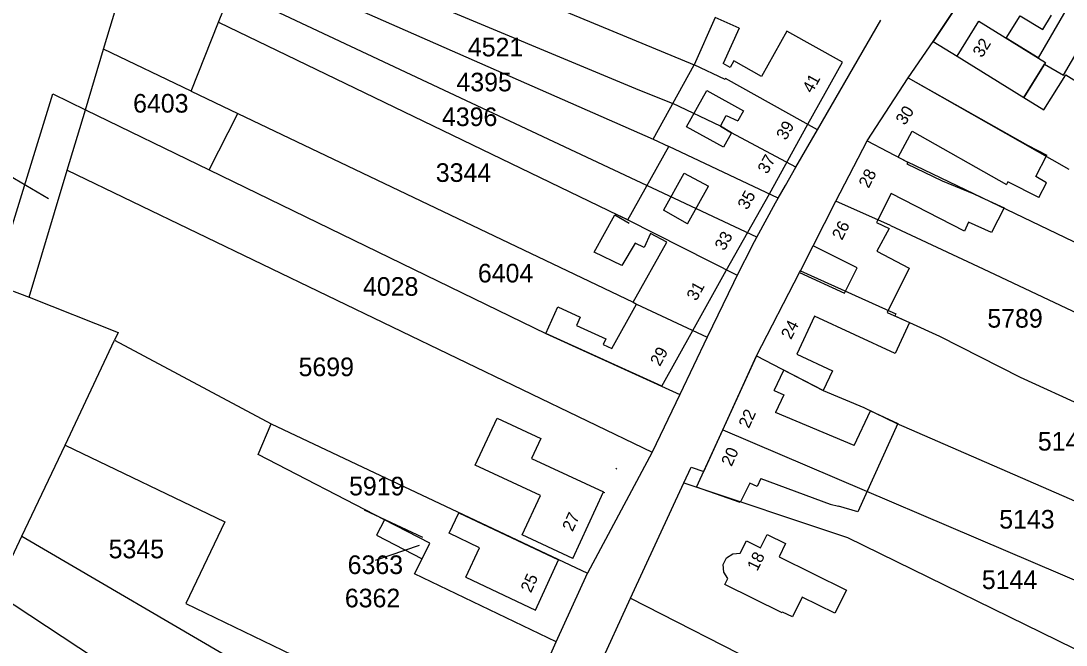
# Model space of a CAD drawing. Extents: x 191922 to 199923, y 328959 to 333350.
# Drawn here: x 196351.8 to 196503.4, y 331516.9 to 331607.4 of the extents above; entities that cross this region are included whole.
import ezdxf

# ---------------------------------------------------------------- set-up
doc = ezdxf.new("R2010")
doc.units = 0
for name, color, linetype in [('bouwvlak', 7, 'Continuous'), ('enkelbestemming', 7, 'Continuous'), ('Level 6', 7, 'Continuous'), ('maatvoering - maximum aantal wooneenheden', 7, 'Continuous'), ('recreatiewoning', 7, 'Continuous')]:
    doc.layers.add(name, color=color, linetype=linetype)

msp = doc.modelspace()

# ---------------------------------------------------------------- linework, layer by layer
at = {"layer": 'bouwvlak'}
for p, q in [((196345.63, 331587.63), (196355.79, 331581.64)), ((196403.22, 331529.18), (196409.59, 331531.36))]:
    msp.add_line(p, q, dxfattribs=at)
at = {"layer": 'Level 6'}
for p, q in [((196388.17, 331626.41), (196449.41, 331601.04)), ((196363.8, 331603.29), (196368.85, 331620.05)), ((196385.84, 331620.59), (196440.94, 331597.58)), ((196384.14, 331616.35), (196443.49, 331590.25)), ((196484.1, 331604.42), (196490.57, 331614.23)), ((196380.48, 331607.19), (196382.34, 331611.84)), ((196458.51, 331576.03), (196382.34, 331611.84)), ((196376.49, 331597.22), (196380.48, 331607.19)), ((196380.48, 331607.19), (196439.82, 331578.53)), ((196472.54, 331600.63), (196476.5, 331607.48)), ((196472.54, 331600.63), (196476.5, 331607.48)), ((196487.55, 331602.28), (196490.7, 331607.36)), ((196490.7, 331607.36), (196500.38, 331601.35)), ((196361.16, 331594.51), (196363.8, 331603.29)), ((196376.49, 331597.22), (196363.8, 331603.29)), ((196480.44, 331599.11), (196484.1, 331604.42)), ((196484.1, 331604.42), (196487.55, 331602.28)), ((196453.91, 331598.91), (196449.41, 331601.04)), ((196467.33, 331591.6), (196472.54, 331600.63)), ((196467.33, 331591.6), (196472.54, 331600.63)), ((196500.38, 331601.35), (196497.24, 331596.27)), ((196453.98, 331599.03), (196453.91, 331598.91)), ((196467.33, 331591.6), (196453.98, 331599.03)), ((196474.51, 331589.98), (196480.44, 331599.11)), ((196480.44, 331599.11), (196503.75, 331585.89)), ((196500.11, 331594.49), (196503.3, 331599.55)), ((196503.3, 331599.55), (196508.12, 331596.56)), ((196376.49, 331597.22), (196383.27, 331593.98)), ((196440.94, 331597.58), (196446.33, 331595.42)), ((196347.93, 331569.23), (196356.42, 331596.81)), ((196356.42, 331596.81), (196361.16, 331594.51)), ((196497.24, 331596.27), (196500.11, 331594.49)), ((196358.52, 331585.73), (196361.16, 331594.51)), ((196361.16, 331594.51), (196379.12, 331585.78)), ((196453.26, 331592.14), (196446.33, 331595.42)), ((196379.12, 331585.78), (196383.27, 331593.98)), ((196383.27, 331593.98), (196440.57, 331566.59)), ((196454.83, 331591.17), (196453.26, 331592.14)), ((196464.19, 331586.16), (196454.83, 331591.17)), ((196464.19, 331586.16), (196467.33, 331591.6)), ((196464.19, 331586.16), (196467.33, 331591.6)), ((196443.49, 331590.25), (196445.78, 331589.17)), ((196469.96, 331581.23), (196474.51, 331589.98)), ((196474.51, 331589.98), (196480.4, 331586.91)), ((196461.63, 331581.7), (196445.78, 331589.17)), ((196542.21, 331557.17), (196480.4, 331586.91)), ((196352.99, 331567.35), (196358.52, 331585.73)), ((196358.52, 331585.73), (196443.35, 331544.87)), ((196379.12, 331585.78), (196427.93, 331562.08)), ((196462.65, 331583.5), (196464.19, 331586.16)), ((196462.65, 331583.5), (196464.19, 331586.16)), ((196461.63, 331581.7), (196462.65, 331583.5)), ((196461.63, 331581.7), (196462.65, 331583.5)), ((196458.51, 331576.03), (196461.24, 331581.01)), ((196458.51, 331576.03), (196461.24, 331581.01)), ((196461.24, 331581.01), (196461.63, 331581.7)), ((196461.24, 331581.01), (196461.63, 331581.7)), ((196466.7, 331574.78), (196469.96, 331581.23)), ((196477.88, 331577.7), (196469.96, 331581.23)), ((196439.82, 331578.53), (196455.66, 331570.51)), ((196477.88, 331577.7), (196491.32, 331571.46)), ((196457.82, 331574.78), (196458.51, 331576.03)), ((196457.82, 331574.78), (196458.51, 331576.03)), ((196457.82, 331574.78), (196455.66, 331570.51)), ((196457.82, 331574.78), (196455.66, 331570.51)), ((196464.84, 331571.17), (196466.7, 331574.78)), ((196491.32, 331571.46), (196510.78, 331562.25)), ((196455.66, 331570.51), (196455.11, 331569.42)), ((196455.66, 331570.51), (196455.11, 331569.42)), ((196458.46, 331558.8), (196464.71, 331570.9)), ((196464.71, 331570.9), (196464.84, 331571.17)), ((196464.84, 331571.17), (196478.65, 331564.89)), ((196347.93, 331569.23), (196352.99, 331567.35)), ((196455.11, 331569.42), (196451.32, 331561.51)), ((196455.11, 331569.42), (196451.32, 331561.51)), ((196352.99, 331567.35), (196365.91, 331562.21)), ((196440.57, 331566.59), (196441.09, 331566.33)), ((196441.09, 331566.33), (196451.32, 331561.51)), ((196478.65, 331564.89), (196478.54, 331564.61)), ((196478.54, 331564.61), (196480.65, 331563.65)), ((196480.65, 331563.65), (196484.99, 331561.67)), ((196358.21, 331545.89), (196365.4, 331561.11)), ((196365.91, 331562.21), (196365.4, 331561.11)), ((196365.4, 331561.11), (196388.1, 331548.95)), ((196427.93, 331562.08), (196447.35, 331553.22)), ((196451.32, 331561.51), (196447.35, 331553.22)), ((196451.32, 331561.51), (196447.35, 331553.22)), ((196484.99, 331561.67), (196496.72, 331555.71)), ((196453.57, 331548.08), (196458.46, 331558.8)), ((196458.46, 331558.8), (196468.15, 331553.8)), ((196496.72, 331555.71), (196506.22, 331551.38)), ((196447.35, 331553.22), (196443.35, 331544.87)), ((196447.35, 331553.22), (196443.35, 331544.87)), ((196468.15, 331553.8), (196474.03, 331551.31)), ((196474.03, 331551.31), (196478.73, 331549.07)), ((196386.23, 331544.52), (196388.1, 331548.95)), ((196388.1, 331548.95), (196402.21, 331542.27)), ((196478.73, 331549.07), (196529.21, 331527.06)), ((196450.83, 331542.05), (196453.57, 331548.08)), ((196453.57, 331548.08), (196524.63, 331517.73)), ((196351.96, 331532.67), (196358.21, 331545.89)), ((196358.21, 331545.89), (196381.36, 331534.74)), ((196404.53, 331535.03), (196386.23, 331544.52)), ((196443.35, 331544.87), (196433.94, 331527.29)), ((196443.35, 331544.87), (196433.94, 331527.29)), ((196447.93, 331540.38), (196448.99, 331542.67)), ((196448.99, 331542.67), (196450.83, 331542.05)), ((196402.21, 331542.27), (196433.94, 331527.29)), ((196440.21, 331523.68), (196447.93, 331540.38)), ((196447.93, 331540.38), (196471.67, 331532.5)), ((196404.53, 331535.03), (196403.38, 331532.8)), ((196411.08, 331531.64), (196404.53, 331535.03)), ((196381.36, 331534.74), (196375.74, 331522.89)), ((196348.1, 331524.49), (196351.96, 331532.67)), ((196351.96, 331532.67), (196406.7, 331500.68)), ((196403.38, 331532.8), (196409.97, 331529.4)), ((196471.67, 331532.5), (196520.2, 331508.7)), ((196409.97, 331529.4), (196411.08, 331531.64)), ((196408.88, 331527.2), (196409.97, 331529.4)), ((196429.43, 331517.36), (196408.88, 331527.2)), ((196429.43, 331517.36), (196433.94, 331527.29)), ((196429.43, 331517.36), (196433.94, 331527.29)), ((196348.1, 331524.49), (196384.45, 331500.61)), ((196375.74, 331522.89), (196402.8, 331509.87)), ((196435.19, 331512.81), (196440.21, 331523.68)), ((196440.21, 331523.68), (196510.07, 331488.05)), ((196423.62, 331504.57), (196429.43, 331517.36)), ((196423.62, 331504.57), (196429.43, 331517.36))]:
    msp.add_line(p, q, dxfattribs=at)
at = {"layer": 'recreatiewoning'}
for p, q in [((196490.57, 331614.23), (196484.1, 331604.42)), ((196452.48, 331607.89), (196449.41, 331601.04)), ((196455.94, 331606.34), (196452.48, 331607.89)), ((196494.69, 331604.88), (196496.71, 331608.14)), ((196496.71, 331608.14), (196499.96, 331606.13)), ((196503.34, 331608.93), (196499.33, 331602.01)), ((196499.96, 331606.13), (196501.25, 331608.2)), ((196455.94, 331606.34), (196453.65, 331601.2)), ((196503, 331599.51), (196507.25, 331606.85)), ((196462.85, 331605.91), (196459.2, 331599.35)), ((196470.93, 331601.41), (196462.85, 331605.91)), ((196499.33, 331602.01), (196494.69, 331604.88)), ((196484.1, 331604.42), (196487.55, 331602.28)), ((196487.55, 331602.28), (196497.24, 331596.27)), ((196443.49, 331590.25), (196449.41, 331601.04)), ((196454.65, 331600.64), (196453.65, 331601.2)), ((196455.18, 331601.58), (196454.65, 331600.64)), ((196459.2, 331599.35), (196455.18, 331601.58)), ((196465.91, 331592.39), (196470.93, 331601.41)), ((196497.24, 331596.27), (196500.24, 331601.11)), ((196500.24, 331601.11), (196503, 331599.51)), ((196474.51, 331589.98), (196480.44, 331599.11)), ((196480.44, 331599.11), (196497.76, 331589.36)), ((196448.33, 331592.03), (196451.25, 331597.29)), ((196451.25, 331597.29), (196456.57, 331594.35)), ((196456.57, 331594.35), (196455.78, 331592.92)), ((196453.26, 331592.14), (196454.08, 331593.65)), ((196454.08, 331593.65), (196455.78, 331592.92)), ((196453.67, 331589.07), (196448.33, 331592.03)), ((196453.26, 331592.14), (196454.83, 331591.17)), ((196454.83, 331591.17), (196453.67, 331589.07)), ((196460.33, 331582.31), (196465.91, 331592.39)), ((196478.99, 331587.65), (196481.05, 331591.42)), ((196481.05, 331591.42), (196494.73, 331583.67)), ((196443.49, 331590.25), (196445.78, 331589.17)), ((196469.96, 331581.23), (196474.51, 331589.98)), ((196439.82, 331578.53), (196445.78, 331589.17)), ((196497.76, 331589.36), (196500.55, 331587.94)), ((196478.99, 331587.64), (196480.4, 331586.91)), ((196480.4, 331586.91), (196480.28, 331586.66)), ((196480.28, 331586.66), (196485.4, 331584.21)), ((196498.98, 331584.84), (196500.55, 331587.94)), ((196445.01, 331580.01), (196448, 331585.33)), ((196448, 331585.33), (196451.53, 331583.43)), ((196485.4, 331584.21), (196489.99, 331582.32)), ((196494.93, 331584.05), (196494.73, 331583.67)), ((196499.41, 331581.77), (196494.93, 331584.05)), ((196500.51, 331583.93), (196498.98, 331584.84)), ((196499.41, 331581.77), (196500.51, 331583.93)), ((196448.48, 331577.98), (196451.53, 331583.43)), ((196454.09, 331571.18), (196460.33, 331582.31)), ((196478, 331582.37), (196476.07, 331578.54)), ((196488.64, 331576.89), (196478, 331582.37)), ((196489.99, 331582.32), (196490.98, 331581.85)), ((196466.7, 331574.78), (196469.96, 331581.23)), ((196490.98, 331581.85), (196494.37, 331580.3)), ((196434.95, 331573.87), (196437.93, 331579.26)), ((196437.93, 331579.26), (196439.99, 331578.08)), ((196439.82, 331578.53), (196438.26, 331579.28)), ((196448.48, 331577.98), (196444.98, 331579.94)), ((196494.37, 331580.3), (196492.56, 331576.71)), ((196476.07, 331578.54), (196475.87, 331578.15)), ((196475.87, 331578.15), (196477.68, 331577.28)), ((196489.22, 331578.21), (196488.64, 331576.89)), ((196492.56, 331576.71), (196489.22, 331578.21)), ((196443.11, 331576.55), (196442.19, 331574.52)), ((196445.48, 331575.3), (196443.11, 331576.55)), ((196477.68, 331577.28), (196475.91, 331573.98)), ((196440.88, 331575.17), (196438.92, 331571.9)), ((196440.57, 331566.59), (196445.48, 331575.3)), ((196442.19, 331574.52), (196440.88, 331575.17)), ((196473.08, 331571.57), (196466.7, 331574.78)), ((196438.92, 331571.9), (196434.95, 331573.87)), ((196475.91, 331573.98), (196480.62, 331571.54)), ((196471.25, 331567.92), (196473.08, 331571.57)), ((196480.62, 331571.54), (196477.41, 331565.12)), ((196449.24, 331562.49), (196454.09, 331571.18)), ((196458.46, 331558.8), (196464.71, 331570.9)), ((196464.71, 331570.9), (196471.25, 331567.92)), ((196427.93, 331562.08), (196429.68, 331565.91)), ((196429.68, 331565.91), (196432.92, 331564.42)), ((196437.49, 331559.86), (196441.09, 331566.33)), ((196440.57, 331566.59), (196441.09, 331566.33)), ((196432.92, 331564.42), (196432.37, 331563.21)), ((196466.86, 331564.57), (196464.3, 331559.06)), ((196478.55, 331559.14), (196466.86, 331564.57)), ((196477.41, 331565.12), (196480.65, 331563.65)), ((196432.37, 331563.21), (196436.62, 331561.27)), ((196444.73, 331554.41), (196449.24, 331562.49)), ((196480.65, 331563.65), (196478.55, 331559.14)), ((196444.73, 331554.41), (196427.93, 331562.08)), ((196436.62, 331561.27), (196436.24, 331560.44)), ((196436.24, 331560.44), (196437.49, 331559.86)), ((196453.57, 331548.08), (196458.46, 331558.75)), ((196464.3, 331559.06), (196469.47, 331556.65)), ((196461.05, 331553.79), (196462.43, 331556.75)), ((196468.15, 331553.8), (196462.43, 331556.75)), ((196469.47, 331556.65), (196468.15, 331553.8)), ((196461.05, 331553.79), (196462.42, 331553.15)), ((196462.42, 331553.15), (196461.2, 331550.62)), ((196472.62, 331545.83), (196461.2, 331550.62)), ((196472.62, 331545.83), (196475.01, 331550.84)), ((196475.01, 331550.84), (196478.94, 331548.99)), ((196417.69, 331542.97), (196420.87, 331549.79)), ((196420.87, 331549.79), (196427.19, 331546.85)), ((196478.94, 331548.99), (196473.16, 331536.19)), ((196449.79, 331539.76), (196453.57, 331548.08)), ((196427.19, 331546.85), (196425.83, 331543.94)), ((196427.15, 331538.56), (196417.69, 331542.97)), ((196425.83, 331543.94), (196436.26, 331539.08)), ((196438.05, 331542.52), (196438.2, 331542.43)), ((196456.1, 331537.56), (196449.79, 331539.76)), ((196457.49, 331540.36), (196456.1, 331537.56)), ((196458.54, 331539.87), (196457.49, 331540.36)), ((196459.09, 331541.01), (196458.54, 331539.87)), ((196459.09, 331541.01), (196469.16, 331537.29)), ((196424.49, 331532.87), (196427.15, 331538.56)), ((196431.82, 331529.45), (196436.26, 331539.08)), ((196436.26, 331539.07), (196436.47, 331539.02)), ((196469.16, 331537.29), (196470.37, 331537)), ((196473.16, 331536.19), (196470.37, 331537)), ((196401.58, 331536.51), (196410.04, 331532.51)), ((196413.89, 331533.09), (196415.3, 331536.07)), ((196415.3, 331536.07), (196429.77, 331529.23)), ((196418.32, 331531), (196413.89, 331533.09)), ((196431.82, 331529.45), (196424.49, 331532.87)), ((196456.12, 331530.21), (196457, 331532.01)), ((196457, 331532.01), (196459.07, 331531)), ((196459.07, 331531), (196460.01, 331532.93)), ((196460.01, 331532.93), (196462.69, 331531.61)), ((196416.3, 331526.72), (196418.32, 331531)), ((196462.69, 331531.61), (196461.74, 331529.68)), ((196426.41, 331521.95), (196429.77, 331529.23)), ((196453.65, 331528.54), (196454.13, 331529.52)), ((196454.13, 331529.52), (196455.04, 331530.13)), ((196455.04, 331530.13), (196456.12, 331530.21)), ((196461.74, 331529.68), (196471.51, 331524.86)), ((196453.72, 331527.46), (196453.65, 331528.54)), ((196454.32, 331526.55), (196453.72, 331527.46)), ((196416.3, 331526.72), (196426.41, 331521.95)), ((196453.89, 331525.67), (196454.32, 331526.55)), ((196462.21, 331521.56), (196453.89, 331525.67)), ((196471.51, 331524.86), (196469.84, 331521.49)), ((196465.11, 331523.83), (196463.69, 331520.95)), ((196469.84, 331521.49), (196465.11, 331523.83)), ((196462.26, 331521.66), (196462.21, 331521.56)), ((196463.69, 331520.95), (196462.26, 331521.66))]:
    msp.add_line(p, q, dxfattribs=at)

# ---------------------------------------------------------------- texts
at = {"layer": 'enkelbestemming'}
for s, p in [('4521', (196416.62, 331602.24)), ('4395', (196414.96, 331597.17)), ('6403', (196368.08, 331594.09)), ('4396', (196412.86, 331592.14)), ('3344', (196411.97, 331584.04)), ('6404', (196418.07, 331569.46)), ('4028', (196401.41, 331567.53)), ('5789', (196491.94, 331562.91)), ('5699', (196392.07, 331555.87)), ('5142', (196499.26, 331545.08)), ('5919', (196399.39, 331538.58)), ('5143', (196493.66, 331533.77)), ('5345', (196364.53, 331529.46)), ('6363', (196399.19, 331527.18)), ('5144', (196491.14, 331525)), ('6362', (196398.78, 331522.35))]:
    msp.add_text(s, height=2.7, dxfattribs=at).set_placement(p)
at = {"layer": 'maatvoering - maximum aantal wooneenheden'}
for s, rotation, p in [('32', 58.1709, (196491.17, 331601.95)), ('41', 60.8953, (196466.53, 331596.8)), ('30', 56.9617, (196479.98, 331592.15)), ('39', 61.0234, (196462.74, 331589.98)), ('37', 61.0234, (196460.03, 331585.08)), ('28', 62.5378, (196474.72, 331583.02)), ('35', 60.7672, (196457.13, 331579.88)), ('26', 63.1786, (196470.87, 331575.49)), ('33', 60.7672, (196453.81, 331573.96)), ('31', 60.8452, (196449.74, 331566.68)), ('24', 62.7169, (196463.47, 331561.08)), ('29', 60.8452, (196444.45, 331557.19)), ('22', 65.3851, (196457.36, 331548.19)), ('20', 65.5893, (196454.85, 331542.67)), ('27', 65.2048, (196431.79, 331533.22)), ('18', 63.8709, (196458.58, 331527.5)), ('25', 65.2809, (196425.76, 331524.35))]:
    msp.add_text(s, height=1.75, rotation=rotation, dxfattribs=at).set_placement(p)

doc.saveas('drawing.dxf')
